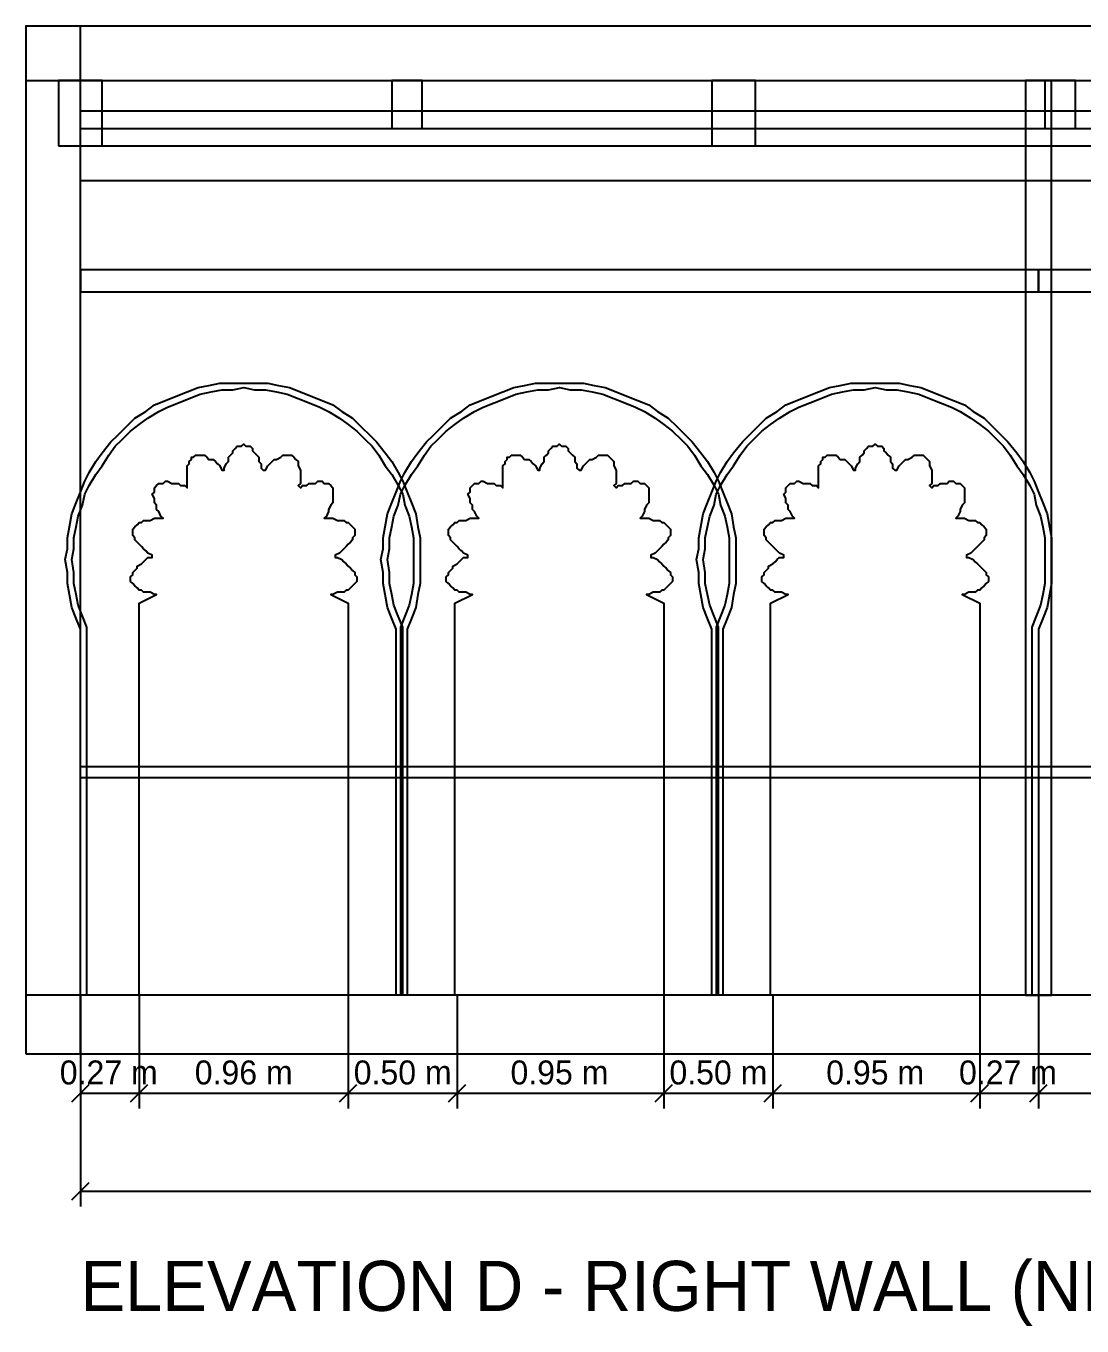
# Model space of a CAD drawing. Header units: metres. Extents: x 1 to 105, y 0 to 17.
# Drawn here: x 92.13 to 96.98, y -0.07 to 5.9 of the extents above; entities that cross this region are included whole.
import ezdxf
from ezdxf.enums import TextEntityAlignment as Align

# ---------------------------------------------------------------- set-up
doc = ezdxf.new("R2010")
doc.units = ezdxf.units.M
for name, color, linetype in [('A-DIM', 3, 'CONTINUOUS'), ('A-TITLE', 7, 'CONTINUOUS'), ('A-WALL-CUT', 7, 'CONTINUOUS'), ('I-CEIL', 30, 'CONTINUOUS'), ('I-JOIN', 7, 'CONTINUOUS')]:
    doc.layers.add(name, color=color, linetype=linetype)

msp = doc.modelspace()

# ---------------------------------------------------------------- linework, layer by layer
at = {"layer": 'A-DIM'}
for p, q in [((92.38, 1.45), (92.38, 0.48)), ((92.38, 1.45), (92.38, 0.93)), ((92.65, 1.45), (92.65, 0.93)), ((92.65, 1.45), (92.65, 0.93)), ((93.61, 1.45), (93.61, 0.93)), ((93.61, 1.45), (93.61, 0.93)), ((94.11, 1.45), (94.11, 0.93)), ((94.11, 1.45), (94.11, 0.93)), ((95.06, 1.45), (95.06, 0.93)), ((95.06, 1.45), (95.06, 0.93)), ((95.56, 1.45), (95.56, 0.93)), ((95.56, 1.45), (95.56, 0.93)), ((96.51, 1.45), (96.51, 0.93)), ((96.51, 1.45), (96.51, 0.93)), ((96.78, 1.45), (96.78, 0.93)), ((96.78, 1.45), (96.78, 0.93)), ((92.34, 0.96), (92.42, 1.04)), ((92.61, 0.96), (92.69, 1.04)), ((92.61, 0.96), (92.69, 1.04)), ((93.57, 0.96), (93.65, 1.04)), ((93.57, 0.96), (93.65, 1.04)), ((94.07, 0.96), (94.15, 1.04)), ((94.07, 0.96), (94.15, 1.04)), ((95.02, 0.96), (95.1, 1.04)), ((95.02, 0.96), (95.1, 1.04)), ((95.52, 0.96), (95.6, 1.04)), ((95.52, 0.96), (95.6, 1.04)), ((96.47, 0.96), (96.55, 1.04)), ((96.47, 0.96), (96.55, 1.04)), ((96.74, 0.96), (96.82, 1.04)), ((96.74, 0.96), (96.82, 1.04)), ((92.38, 1), (92.65, 1)), ((92.65, 1), (93.61, 1)), ((93.61, 1), (94.11, 1)), ((94.11, 1), (95.06, 1)), ((95.06, 1), (95.56, 1)), ((95.56, 1), (96.51, 1)), ((96.51, 1), (96.78, 1)), ((96.78, 1), (97.98, 1)), ((92.34, 0.51), (92.42, 0.59)), ((92.38, 0.55), (104.38, 0.55))]:
    msp.add_line(p, q, dxfattribs=at)
at = {"layer": 'A-WALL-CUT'}
for points in [[(92.13, 5.65), (104.63, 5.65), (104.63, 5.9), (92.13, 5.9)], [(92.13, 1.18), (92.38, 1.18), (92.38, 5.9), (92.13, 5.9)], [(96.72, 1.45), (96.84, 1.45), (96.84, 5.65), (96.72, 5.65)], [(92.13, 1.18), (104.63, 1.18), (104.63, 1.45), (92.13, 1.45)]]:
    msp.add_lwpolyline(points, close=True, dxfattribs=at)
at = {"layer": 'I-CEIL'}
for p, q in [((92.38, 5.43), (104.38, 5.43)), ((92.38, 5.35), (104.38, 5.35))]:
    msp.add_line(p, q, dxfattribs=at)
for points in [[(92.28, 5.35), (92.48, 5.35), (92.48, 5.65), (92.28, 5.65)], [(93.81, 5.43), (93.95, 5.43), (93.95, 5.65), (93.81, 5.65)], [(95.28, 5.35), (95.48, 5.35), (95.48, 5.65), (95.28, 5.65)], [(96.81, 5.43), (96.95, 5.43), (96.95, 5.65), (96.81, 5.65)]]:
    msp.add_lwpolyline(points, close=True, dxfattribs=at)
at = {"layer": 'I-JOIN'}
for p, q in [((92.38, 5.51), (96.78, 5.51)), ((96.78, 5.51), (104.38, 5.51)), ((92.38, 5.35), (96.78, 5.35)), ((96.78, 5.35), (104.38, 5.35)), ((92.38, 5.19), (96.78, 5.19)), ((96.78, 5.19), (104.38, 5.19)), ((92.38, 2.5), (96.78, 2.5)), ((92.38, 2.45), (96.78, 2.45)), ((96.78, 2.5), (104.38, 2.5)), ((96.78, 2.45), (104.38, 2.45))]:
    msp.add_line(p, q, dxfattribs=at)
for points in [[(92.38, 4.68), (96.78, 4.68), (96.78, 4.78), (92.38, 4.78)], [(96.78, 4.68), (104.38, 4.68), (104.38, 4.78), (96.78, 4.78)]]:
    msp.add_lwpolyline(points, close=True, dxfattribs=at)
for points in [[(92.38, 1.45), (92.38, 3.13), (92.36, 3.18), (92.34, 3.23), (92.33, 3.29), (92.32, 3.34), (92.32, 3.39), (92.31, 3.45), (92.32, 3.5), (92.32, 3.55), (92.33, 3.6), (92.34, 3.66), (92.36, 3.71), (92.38, 3.76), (92.4, 3.81), (92.42, 3.85), (92.45, 3.9), (92.48, 3.94), (92.52, 3.99), (92.55, 4.02), (92.59, 4.06), (92.63, 4.1), (92.68, 4.13), (92.72, 4.16), (92.77, 4.18), (92.82, 4.2), (92.87, 4.22), (92.92, 4.24), (92.97, 4.25), (93.02, 4.26), (93.08, 4.26), (93.13, 4.26), (93.18, 4.26), (93.24, 4.26), (93.29, 4.25), (93.34, 4.24), (93.39, 4.22), (93.44, 4.2), (93.49, 4.18), (93.54, 4.16), (93.58, 4.13), (93.63, 4.1), (93.67, 4.06), (93.71, 4.02), (93.74, 3.99), (93.78, 3.94), (93.81, 3.9), (93.84, 3.85), (93.86, 3.81), (93.88, 3.76), (93.9, 3.71), (93.92, 3.66), (93.93, 3.6), (93.94, 3.55), (93.94, 3.5), (93.94, 3.45), (93.94, 3.39), (93.94, 3.34), (93.93, 3.29), (93.92, 3.23), (93.9, 3.18), (93.88, 3.13), (93.88, 1.45)], [(92.41, 1.45), (92.41, 3.14), (92.39, 3.19), (92.37, 3.24), (92.36, 3.29), (92.35, 3.34), (92.35, 3.39), (92.34, 3.45), (92.35, 3.5), (92.35, 3.55), (92.36, 3.6), (92.37, 3.65), (92.39, 3.7), (92.4, 3.75), (92.42, 3.79), (92.45, 3.84), (92.48, 3.88), (92.51, 3.93), (92.54, 3.97), (92.57, 4), (92.61, 4.04), (92.65, 4.07), (92.69, 4.1), (92.74, 4.13), (92.78, 4.15), (92.83, 4.17), (92.88, 4.19), (92.93, 4.21), (92.98, 4.22), (93.03, 4.23), (93.08, 4.23), (93.13, 4.24), (93.18, 4.23), (93.23, 4.23), (93.28, 4.22), (93.33, 4.21), (93.38, 4.19), (93.43, 4.17), (93.48, 4.15), (93.52, 4.13), (93.57, 4.1), (93.61, 4.07), (93.65, 4.04), (93.69, 4), (93.72, 3.97), (93.75, 3.93), (93.78, 3.88), (93.81, 3.84), (93.84, 3.79), (93.86, 3.75), (93.87, 3.7), (93.89, 3.65), (93.9, 3.6), (93.91, 3.55), (93.91, 3.5), (93.91, 3.45), (93.91, 3.39), (93.91, 3.34), (93.9, 3.29), (93.89, 3.24), (93.87, 3.19), (93.85, 3.14), (93.85, 1.45)], [(93.83, 1.45), (93.83, 3.13), (93.81, 3.18), (93.79, 3.23), (93.78, 3.29), (93.77, 3.34), (93.77, 3.39), (93.76, 3.45), (93.77, 3.5), (93.77, 3.55), (93.78, 3.6), (93.79, 3.66), (93.81, 3.71), (93.83, 3.76), (93.85, 3.81), (93.87, 3.85), (93.9, 3.9), (93.93, 3.94), (93.97, 3.99), (94, 4.02), (94.04, 4.06), (94.08, 4.1), (94.13, 4.13), (94.17, 4.16), (94.22, 4.18), (94.27, 4.2), (94.32, 4.22), (94.37, 4.24), (94.42, 4.25), (94.47, 4.26), (94.53, 4.26), (94.58, 4.26), (94.63, 4.26), (94.69, 4.26), (94.74, 4.25), (94.79, 4.24), (94.84, 4.22), (94.89, 4.2), (94.94, 4.18), (94.99, 4.16), (95.03, 4.13), (95.08, 4.1), (95.12, 4.06), (95.16, 4.02), (95.19, 3.99), (95.23, 3.94), (95.26, 3.9), (95.29, 3.85), (95.31, 3.81), (95.33, 3.76), (95.35, 3.71), (95.37, 3.66), (95.38, 3.6), (95.39, 3.55), (95.39, 3.5), (95.39, 3.45), (95.39, 3.39), (95.39, 3.34), (95.38, 3.29), (95.37, 3.23), (95.35, 3.18), (95.33, 3.13), (95.33, 1.45)], [(93.86, 1.45), (93.86, 3.14), (93.84, 3.19), (93.82, 3.24), (93.81, 3.29), (93.8, 3.34), (93.8, 3.39), (93.79, 3.45), (93.8, 3.5), (93.8, 3.55), (93.81, 3.6), (93.82, 3.65), (93.84, 3.7), (93.85, 3.75), (93.87, 3.79), (93.9, 3.84), (93.93, 3.88), (93.96, 3.93), (93.99, 3.97), (94.02, 4), (94.06, 4.04), (94.1, 4.07), (94.14, 4.1), (94.19, 4.13), (94.23, 4.15), (94.28, 4.17), (94.33, 4.19), (94.38, 4.21), (94.43, 4.22), (94.48, 4.23), (94.53, 4.23), (94.58, 4.24), (94.63, 4.23), (94.68, 4.23), (94.73, 4.22), (94.78, 4.21), (94.83, 4.19), (94.88, 4.17), (94.93, 4.15), (94.97, 4.13), (95.02, 4.1), (95.06, 4.07), (95.1, 4.04), (95.14, 4), (95.17, 3.97), (95.2, 3.93), (95.23, 3.88), (95.26, 3.84), (95.29, 3.79), (95.31, 3.75), (95.32, 3.7), (95.34, 3.65), (95.35, 3.6), (95.36, 3.55), (95.36, 3.5), (95.36, 3.45), (95.36, 3.39), (95.36, 3.34), (95.35, 3.29), (95.34, 3.24), (95.32, 3.19), (95.3, 3.14), (95.3, 1.45)], [(95.28, 1.45), (95.28, 3.13), (95.26, 3.18), (95.24, 3.23), (95.23, 3.29), (95.22, 3.34), (95.22, 3.39), (95.21, 3.45), (95.22, 3.5), (95.22, 3.55), (95.23, 3.6), (95.24, 3.66), (95.26, 3.71), (95.28, 3.76), (95.3, 3.81), (95.32, 3.85), (95.35, 3.9), (95.38, 3.94), (95.42, 3.99), (95.45, 4.02), (95.49, 4.06), (95.53, 4.1), (95.58, 4.13), (95.62, 4.16), (95.67, 4.18), (95.72, 4.2), (95.77, 4.22), (95.82, 4.24), (95.87, 4.25), (95.92, 4.26), (95.98, 4.26), (96.03, 4.26), (96.08, 4.26), (96.14, 4.26), (96.19, 4.25), (96.24, 4.24), (96.29, 4.22), (96.34, 4.2), (96.39, 4.18), (96.44, 4.16), (96.48, 4.13), (96.53, 4.1), (96.57, 4.06), (96.61, 4.02), (96.64, 3.99), (96.68, 3.94), (96.71, 3.9), (96.74, 3.85), (96.76, 3.81), (96.78, 3.76), (96.8, 3.71), (96.82, 3.66), (96.83, 3.6), (96.84, 3.55), (96.84, 3.5), (96.84, 3.45), (96.84, 3.39), (96.84, 3.34), (96.83, 3.29), (96.82, 3.23), (96.8, 3.18), (96.78, 3.13), (96.78, 1.45)], [(95.31, 1.45), (95.31, 3.14), (95.29, 3.19), (95.27, 3.24), (95.26, 3.29), (95.25, 3.34), (95.25, 3.39), (95.24, 3.45), (95.25, 3.5), (95.25, 3.55), (95.26, 3.6), (95.27, 3.65), (95.29, 3.7), (95.3, 3.75), (95.32, 3.79), (95.35, 3.84), (95.38, 3.88), (95.41, 3.93), (95.44, 3.97), (95.47, 4), (95.51, 4.04), (95.55, 4.07), (95.59, 4.1), (95.64, 4.13), (95.68, 4.15), (95.73, 4.17), (95.78, 4.19), (95.83, 4.21), (95.88, 4.22), (95.93, 4.23), (95.98, 4.23), (96.03, 4.24), (96.08, 4.23), (96.13, 4.23), (96.18, 4.22), (96.23, 4.21), (96.28, 4.19), (96.33, 4.17), (96.38, 4.15), (96.42, 4.13), (96.47, 4.1), (96.51, 4.07), (96.55, 4.04), (96.59, 4), (96.62, 3.97), (96.65, 3.93), (96.68, 3.88), (96.71, 3.84), (96.74, 3.79), (96.76, 3.75), (96.77, 3.7), (96.79, 3.65), (96.8, 3.6), (96.81, 3.55), (96.81, 3.5), (96.81, 3.45), (96.81, 3.39), (96.81, 3.34), (96.8, 3.29), (96.79, 3.24), (96.77, 3.19), (96.75, 3.14), (96.75, 1.45)], [(92.65, 1.45), (92.65, 3.25), (92.73, 3.29), (92.72, 3.29), (92.7, 3.3), (92.69, 3.3), (92.67, 3.3), (92.66, 3.31), (92.65, 3.31), (92.64, 3.32), (92.63, 3.33), (92.62, 3.34), (92.62, 3.34), (92.61, 3.35), (92.61, 3.36), (92.61, 3.37), (92.62, 3.38), (92.62, 3.39), (92.63, 3.4), (92.64, 3.41), (92.64, 3.42), (92.66, 3.43), (92.67, 3.44), (92.68, 3.45), (92.69, 3.46), (92.71, 3.46), (92.71, 3.47), (92.69, 3.48), (92.68, 3.49), (92.67, 3.5), (92.66, 3.51), (92.65, 3.52), (92.64, 3.53), (92.63, 3.54), (92.63, 3.55), (92.62, 3.56), (92.62, 3.57), (92.62, 3.58), (92.62, 3.59), (92.63, 3.6), (92.63, 3.6), (92.64, 3.61), (92.65, 3.62), (92.66, 3.62), (92.67, 3.63), (92.69, 3.63), (92.7, 3.63), (92.72, 3.64), (92.73, 3.64), (92.75, 3.64), (92.76, 3.64), (92.75, 3.65), (92.74, 3.67), (92.73, 3.68), (92.73, 3.7), (92.72, 3.71), (92.72, 3.72), (92.72, 3.73), (92.71, 3.75), (92.72, 3.76), (92.72, 3.77), (92.72, 3.78), (92.73, 3.79), (92.73, 3.79), (92.74, 3.8), (92.75, 3.8), (92.76, 3.8), (92.77, 3.81), (92.78, 3.81), (92.8, 3.8), (92.81, 3.8), (92.83, 3.8), (92.84, 3.79), (92.86, 3.79), (92.87, 3.78), (92.87, 3.79), (92.87, 3.8), (92.87, 3.82), (92.87, 3.84), (92.87, 3.85), (92.87, 3.86), (92.87, 3.88), (92.88, 3.89), (92.88, 3.9), (92.89, 3.91), (92.89, 3.92), (92.9, 3.92), (92.91, 3.93), (92.92, 3.93), (92.93, 3.93), (92.94, 3.93), (92.95, 3.93), (92.96, 3.92), (92.97, 3.91), (92.99, 3.91), (93, 3.9), (93.01, 3.89), (93.02, 3.88), (93.03, 3.86), (93.04, 3.86), (93.04, 3.87), (93.05, 3.89), (93.06, 3.9), (93.06, 3.92), (93.07, 3.93), (93.08, 3.94), (93.08, 3.95), (93.09, 3.96), (93.1, 3.97), (93.11, 3.97), (93.12, 3.97), (93.13, 3.98), (93.14, 3.97), (93.15, 3.97), (93.16, 3.97), (93.17, 3.96), (93.17, 3.95), (93.18, 3.94), (93.19, 3.93), (93.2, 3.92), (93.2, 3.9), (93.21, 3.89), (93.21, 3.87), (93.22, 3.86), (93.23, 3.86), (93.24, 3.88), (93.25, 3.89), (93.26, 3.9), (93.27, 3.91), (93.28, 3.91), (93.3, 3.92), (93.31, 3.93), (93.32, 3.93), (93.33, 3.93), (93.34, 3.93), (93.35, 3.93), (93.36, 3.92), (93.36, 3.92), (93.37, 3.91), (93.38, 3.9), (93.38, 3.89), (93.38, 3.88), (93.39, 3.86), (93.39, 3.85), (93.39, 3.84), (93.39, 3.82), (93.39, 3.8), (93.38, 3.79), (93.39, 3.78), (93.4, 3.79), (93.42, 3.79), (93.43, 3.8), (93.45, 3.8), (93.46, 3.8), (93.47, 3.81), (93.49, 3.81), (93.5, 3.8), (93.51, 3.8), (93.52, 3.8), (93.53, 3.79), (93.53, 3.79), (93.54, 3.78), (93.54, 3.77), (93.54, 3.76), (93.54, 3.75), (93.54, 3.73), (93.54, 3.72), (93.54, 3.71), (93.53, 3.7), (93.52, 3.68), (93.52, 3.67), (93.51, 3.65), (93.5, 3.64), (93.51, 3.64), (93.53, 3.64), (93.54, 3.64), (93.56, 3.63), (93.57, 3.63), (93.59, 3.63), (93.6, 3.62), (93.61, 3.62), (93.62, 3.61), (93.63, 3.6), (93.63, 3.6), (93.64, 3.59), (93.64, 3.58), (93.64, 3.57), (93.64, 3.56), (93.63, 3.55), (93.63, 3.54), (93.62, 3.53), (93.61, 3.52), (93.6, 3.51), (93.59, 3.5), (93.58, 3.49), (93.57, 3.48), (93.55, 3.47), (93.55, 3.46), (93.56, 3.46), (93.58, 3.45), (93.59, 3.44), (93.6, 3.43), (93.61, 3.42), (93.62, 3.41), (93.63, 3.4), (93.64, 3.39), (93.64, 3.38), (93.65, 3.37), (93.65, 3.36), (93.65, 3.35), (93.64, 3.34), (93.64, 3.34), (93.63, 3.33), (93.62, 3.32), (93.61, 3.31), (93.6, 3.31), (93.59, 3.3), (93.57, 3.3), (93.56, 3.3), (93.54, 3.29), (93.53, 3.29), (93.61, 3.25), (93.61, 1.45)], [(94.1, 1.45), (94.1, 3.25), (94.18, 3.29), (94.17, 3.29), (94.15, 3.3), (94.14, 3.3), (94.12, 3.3), (94.11, 3.31), (94.1, 3.31), (94.09, 3.32), (94.08, 3.33), (94.07, 3.34), (94.07, 3.34), (94.06, 3.35), (94.06, 3.36), (94.06, 3.37), (94.07, 3.38), (94.07, 3.39), (94.08, 3.4), (94.09, 3.41), (94.09, 3.42), (94.11, 3.43), (94.12, 3.44), (94.13, 3.45), (94.14, 3.46), (94.16, 3.46), (94.16, 3.47), (94.14, 3.48), (94.13, 3.49), (94.12, 3.5), (94.11, 3.51), (94.1, 3.52), (94.09, 3.53), (94.08, 3.54), (94.08, 3.55), (94.07, 3.56), (94.07, 3.57), (94.07, 3.58), (94.07, 3.59), (94.08, 3.6), (94.08, 3.6), (94.09, 3.61), (94.1, 3.62), (94.11, 3.62), (94.12, 3.63), (94.14, 3.63), (94.15, 3.63), (94.17, 3.64), (94.18, 3.64), (94.2, 3.64), (94.21, 3.64), (94.2, 3.65), (94.19, 3.67), (94.18, 3.68), (94.18, 3.7), (94.17, 3.71), (94.17, 3.72), (94.17, 3.73), (94.16, 3.75), (94.17, 3.76), (94.17, 3.77), (94.17, 3.78), (94.18, 3.79), (94.18, 3.79), (94.19, 3.8), (94.2, 3.8), (94.21, 3.8), (94.22, 3.81), (94.23, 3.81), (94.25, 3.8), (94.26, 3.8), (94.28, 3.8), (94.29, 3.79), (94.31, 3.79), (94.32, 3.78), (94.32, 3.79), (94.32, 3.8), (94.32, 3.82), (94.32, 3.84), (94.32, 3.85), (94.32, 3.86), (94.32, 3.88), (94.33, 3.89), (94.33, 3.9), (94.34, 3.91), (94.34, 3.92), (94.35, 3.92), (94.36, 3.93), (94.37, 3.93), (94.38, 3.93), (94.39, 3.93), (94.4, 3.93), (94.41, 3.92), (94.42, 3.91), (94.44, 3.91), (94.45, 3.9), (94.46, 3.89), (94.47, 3.88), (94.48, 3.86), (94.49, 3.86), (94.49, 3.87), (94.5, 3.89), (94.51, 3.9), (94.51, 3.92), (94.52, 3.93), (94.53, 3.94), (94.53, 3.95), (94.54, 3.96), (94.55, 3.97), (94.56, 3.97), (94.57, 3.97), (94.58, 3.98), (94.59, 3.97), (94.6, 3.97), (94.61, 3.97), (94.62, 3.96), (94.62, 3.95), (94.63, 3.94), (94.64, 3.93), (94.65, 3.92), (94.65, 3.9), (94.66, 3.89), (94.66, 3.87), (94.67, 3.86), (94.68, 3.86), (94.69, 3.88), (94.7, 3.89), (94.71, 3.9), (94.72, 3.91), (94.73, 3.91), (94.75, 3.92), (94.76, 3.93), (94.77, 3.93), (94.78, 3.93), (94.79, 3.93), (94.8, 3.93), (94.81, 3.92), (94.81, 3.92), (94.82, 3.91), (94.83, 3.9), (94.83, 3.89), (94.83, 3.88), (94.84, 3.86), (94.84, 3.85), (94.84, 3.84), (94.84, 3.82), (94.84, 3.8), (94.83, 3.79), (94.84, 3.78), (94.85, 3.79), (94.87, 3.79), (94.88, 3.8), (94.9, 3.8), (94.91, 3.8), (94.92, 3.81), (94.94, 3.81), (94.95, 3.8), (94.96, 3.8), (94.97, 3.8), (94.98, 3.79), (94.98, 3.79), (94.99, 3.78), (94.99, 3.77), (94.99, 3.76), (94.99, 3.75), (94.99, 3.73), (94.99, 3.72), (94.99, 3.71), (94.98, 3.7), (94.97, 3.68), (94.97, 3.67), (94.96, 3.65), (94.95, 3.64), (94.96, 3.64), (94.98, 3.64), (94.99, 3.64), (95.01, 3.63), (95.02, 3.63), (95.04, 3.63), (95.05, 3.62), (95.06, 3.62), (95.07, 3.61), (95.08, 3.6), (95.08, 3.6), (95.09, 3.59), (95.09, 3.58), (95.09, 3.57), (95.09, 3.56), (95.08, 3.55), (95.08, 3.54), (95.07, 3.53), (95.06, 3.52), (95.05, 3.51), (95.04, 3.5), (95.03, 3.49), (95.02, 3.48), (95, 3.47), (95, 3.46), (95.01, 3.46), (95.03, 3.45), (95.04, 3.44), (95.05, 3.43), (95.06, 3.42), (95.07, 3.41), (95.08, 3.4), (95.09, 3.39), (95.09, 3.38), (95.1, 3.37), (95.1, 3.36), (95.1, 3.35), (95.09, 3.34), (95.09, 3.34), (95.08, 3.33), (95.07, 3.32), (95.06, 3.31), (95.05, 3.31), (95.04, 3.3), (95.02, 3.3), (95.01, 3.3), (94.99, 3.29), (94.98, 3.29), (95.06, 3.25), (95.06, 1.45)], [(95.55, 1.45), (95.55, 3.25), (95.63, 3.29), (95.62, 3.29), (95.6, 3.3), (95.59, 3.3), (95.57, 3.3), (95.56, 3.31), (95.55, 3.31), (95.54, 3.32), (95.53, 3.33), (95.52, 3.34), (95.52, 3.34), (95.51, 3.35), (95.51, 3.36), (95.51, 3.37), (95.52, 3.38), (95.52, 3.39), (95.53, 3.4), (95.54, 3.41), (95.54, 3.42), (95.56, 3.43), (95.57, 3.44), (95.58, 3.45), (95.59, 3.46), (95.61, 3.46), (95.61, 3.47), (95.59, 3.48), (95.58, 3.49), (95.57, 3.5), (95.56, 3.51), (95.55, 3.52), (95.54, 3.53), (95.53, 3.54), (95.53, 3.55), (95.52, 3.56), (95.52, 3.57), (95.52, 3.58), (95.52, 3.59), (95.53, 3.6), (95.53, 3.6), (95.54, 3.61), (95.55, 3.62), (95.56, 3.62), (95.57, 3.63), (95.59, 3.63), (95.6, 3.63), (95.62, 3.64), (95.63, 3.64), (95.65, 3.64), (95.66, 3.64), (95.65, 3.65), (95.64, 3.67), (95.63, 3.68), (95.63, 3.7), (95.62, 3.71), (95.62, 3.72), (95.62, 3.73), (95.61, 3.75), (95.62, 3.76), (95.62, 3.77), (95.62, 3.78), (95.63, 3.79), (95.63, 3.79), (95.64, 3.8), (95.65, 3.8), (95.66, 3.8), (95.67, 3.81), (95.68, 3.81), (95.7, 3.8), (95.71, 3.8), (95.73, 3.8), (95.74, 3.79), (95.76, 3.79), (95.77, 3.78), (95.77, 3.79), (95.77, 3.8), (95.77, 3.82), (95.77, 3.84), (95.77, 3.85), (95.77, 3.86), (95.77, 3.88), (95.78, 3.89), (95.78, 3.9), (95.79, 3.91), (95.79, 3.92), (95.8, 3.92), (95.81, 3.93), (95.82, 3.93), (95.83, 3.93), (95.84, 3.93), (95.85, 3.93), (95.86, 3.92), (95.87, 3.91), (95.89, 3.91), (95.9, 3.9), (95.91, 3.89), (95.92, 3.88), (95.93, 3.86), (95.94, 3.86), (95.94, 3.87), (95.95, 3.89), (95.96, 3.9), (95.96, 3.92), (95.97, 3.93), (95.98, 3.94), (95.98, 3.95), (95.99, 3.96), (96, 3.97), (96.01, 3.97), (96.02, 3.97), (96.03, 3.98), (96.04, 3.97), (96.05, 3.97), (96.06, 3.97), (96.07, 3.96), (96.07, 3.95), (96.08, 3.94), (96.09, 3.93), (96.1, 3.92), (96.1, 3.9), (96.11, 3.89), (96.11, 3.87), (96.12, 3.86), (96.13, 3.86), (96.14, 3.88), (96.15, 3.89), (96.16, 3.9), (96.17, 3.91), (96.18, 3.91), (96.2, 3.92), (96.21, 3.93), (96.22, 3.93), (96.23, 3.93), (96.24, 3.93), (96.25, 3.93), (96.26, 3.92), (96.26, 3.92), (96.27, 3.91), (96.28, 3.9), (96.28, 3.89), (96.28, 3.88), (96.29, 3.86), (96.29, 3.85), (96.29, 3.84), (96.29, 3.82), (96.29, 3.8), (96.28, 3.79), (96.29, 3.78), (96.3, 3.79), (96.32, 3.79), (96.33, 3.8), (96.35, 3.8), (96.36, 3.8), (96.37, 3.81), (96.39, 3.81), (96.4, 3.8), (96.41, 3.8), (96.42, 3.8), (96.43, 3.79), (96.43, 3.79), (96.44, 3.78), (96.44, 3.77), (96.44, 3.76), (96.44, 3.75), (96.44, 3.73), (96.44, 3.72), (96.44, 3.71), (96.43, 3.7), (96.42, 3.68), (96.42, 3.67), (96.41, 3.65), (96.4, 3.64), (96.41, 3.64), (96.43, 3.64), (96.44, 3.64), (96.46, 3.63), (96.47, 3.63), (96.49, 3.63), (96.5, 3.62), (96.51, 3.62), (96.52, 3.61), (96.53, 3.6), (96.53, 3.6), (96.54, 3.59), (96.54, 3.58), (96.54, 3.57), (96.54, 3.56), (96.53, 3.55), (96.53, 3.54), (96.52, 3.53), (96.51, 3.52), (96.5, 3.51), (96.49, 3.5), (96.48, 3.49), (96.47, 3.48), (96.45, 3.47), (96.45, 3.46), (96.46, 3.46), (96.48, 3.45), (96.49, 3.44), (96.5, 3.43), (96.51, 3.42), (96.52, 3.41), (96.53, 3.4), (96.54, 3.39), (96.54, 3.38), (96.55, 3.37), (96.55, 3.36), (96.55, 3.35), (96.54, 3.34), (96.54, 3.34), (96.53, 3.33), (96.52, 3.32), (96.51, 3.31), (96.5, 3.31), (96.49, 3.3), (96.47, 3.3), (96.46, 3.3), (96.44, 3.29), (96.43, 3.29), (96.51, 3.25), (96.51, 1.45)]]:
    msp.add_lwpolyline(points, dxfattribs=at)

# ---------------------------------------------------------------- texts
at = {"layer": 'A-DIM'}
for s, p in [('0.27 m', (92.51, 1.04)), ('0.96 m', (93.13, 1.04)), ('0.50 m', (93.86, 1.04)), ('0.95 m', (94.58, 1.04)), ('0.50 m', (95.31, 1.04)), ('0.95 m', (96.03, 1.04)), ('0.27 m', (96.64, 1.04))]:
    msp.add_text(s, height=0.11, dxfattribs=at).set_placement(p, align=Align.CENTER)
at = {"layer": 'A-TITLE'}
msp.add_text('ELEVATION D - RIGHT WALL (NICHES + FITTING ROOMS)   SCALE 1:50', height=0.23, dxfattribs=at).set_placement((92.38, 0))

doc.saveas('drawing.dxf')
